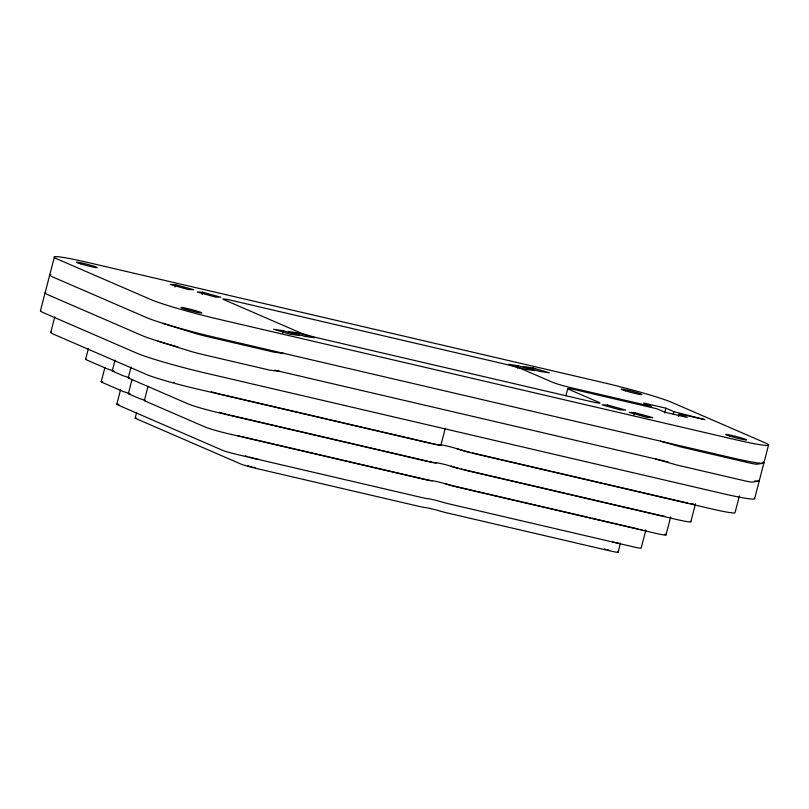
<?xml version="1.0" encoding="UTF-8"?>
<svg xmlns="http://www.w3.org/2000/svg" width="809" height="809" viewBox="0 0 809 809"><rect width="100%" height="100%" fill="white"/><g stroke="black" fill="none" stroke-linecap="round" stroke-linejoin="round"><path stroke-width="1.21" d="M40.45 310.727L54.375 257.08M50.745 332.489L54.759 316.986M85.643 359.196L88.434 348.467M101.206 381.757L104.917 367.448M112.269 370.927L115.06 360.197M116.769 404.318L120.48 390.019M128.257 377.854L131.048 367.124M128.368 393.649L132.079 379.34M135.184 418.101L136.63 412.509M144.356 400.576L148.067 386.267M174.997 287.023L175.614 284.637L193.776 289.703L188.285 289.491L170.133 284.434L175.614 284.637M202.108 294.577L202.725 292.201L220.887 297.257L215.396 297.055L197.244 291.988L202.725 292.201M282.826 333.116L283.443 330.729L299.643 335.573L289.764 334.097L273.573 329.253L283.443 330.729M440.885 445.213L445.274 428.295M517.8 368.156L518.417 365.769L534.607 370.613L524.738 369.147L508.537 364.293L518.417 365.769M532.544 370.35L533.171 367.974L549.362 372.818L539.482 371.341L523.292 366.497L533.171 367.974M565.895 395.823L567.756 388.664M634.023 414.956L634.64 412.58L652.802 417.636L647.311 417.434L629.159 412.368L634.64 412.58M618.096 552.234L620.422 543.284A12.337 0.769 14.6 0 1 612.737 542.04M664.644 412.964L665.888 408.191L643.559 402.993L651.558 406.452L572.034 387.926A15.432 0.961 14.6 0 1 552.749 382.364L522.594 369.298A15.432 0.961 14.6 0 0 503.309 363.737L232.658 300.655A15.432 0.961 14.6 0 0 224.032 299.714L300.341 332.772A15.432 0.961 14.6 0 0 319.616 338.334L590.277 401.416A15.432 0.961 14.6 0 0 598.893 402.356L568.737 389.291A15.432 0.961 14.6 0 1 577.363 390.231L656.888 408.767L664.877 412.226L687.195 417.434L679.206 413.965L678.589 416.352M673.26 414.046L673.877 411.66L665.888 408.191M645.804 530.239L641.153 548.118A12.337 0.769 14.6 0 1 633.477 546.874L449.035 503.886A9.253 0.576 14.6 0 1 441.279 501.833A9.799 0.617 14.6 0 0 427.415 498.607A9.253 0.576 14.6 0 1 422.065 497.596L237.634 454.618A12.337 0.769 14.6 0 1 222.202 450.168L117.548 404.824A12.337 0.769 14.6 0 1 119.034 404.449M666.009 534.921L670.651 517.032M690.856 521.714L695.497 503.835M739.375 495.968L735.047 512.653A39.186 2.447 14.6 0 1 710.646 508.679L474.873 453.738A15.432 0.961 14.6 0 1 457.823 449.015A9.799 0.617 14.6 0 0 446.993 446.012A9.799 0.617 14.6 0 0 440.915 445.071A15.432 0.961 14.6 0 1 431.339 443.585L195.566 388.633A39.186 2.447 14.6 0 1 146.591 374.516L53.232 334.066A39.186 2.447 14.6 0 1 51.604 332.196M754.625 498.647L768.55 444.99M763.241 463.223L757.052 464.204A15.432 0.961 14.6 0 1 747.637 462.536L681.006 447.003L660.468 441.158M758.599 481.102L752.41 482.083A15.432 0.961 14.6 0 1 742.996 480.425L676.364 464.892L655.826 459.047M255.118 467.602L253.379 467.238M608.843 550.069L607.367 549.736M284.252 353.482L274.332 352.228L207.741 336.716A15.432 0.961 14.6 0 1 192.997 332.742L162.619 323.246M279.611 371.361L269.69 370.118L203.099 354.595A15.432 0.961 14.6 0 1 188.355 350.631L157.977 341.125M673.877 411.66L704.932 419.628L679.206 413.965M274.564 370.188L668.032 461.888M300.382 412.823L223.668 394.944A24.685 1.547 14.6 0 1 214.85 392.769M301.565 413.096L327.524 419.153M328.707 419.426L352.309 424.927M353.493 425.2L431.389 443.362M472.405 452.919L498.374 458.966M499.558 459.249L550.302 471.071M551.485 471.344L602.23 483.175M603.413 483.448L680.126 501.327A24.685 1.547 14.6 0 0 687.751 502.986M427.405 461.15L232.972 415.836A18.516 1.163 14.6 0 1 230.878 415.341M464.69 469.847L659.123 515.161A18.516 1.163 14.6 0 0 661.115 515.616M242.275 436.729L426.707 479.717A9.253 0.576 14.6 0 0 432.057 480.718M475.52 491.093L453.677 485.997A9.253 0.576 14.6 0 1 445.921 483.954M476.734 491.376L521.633 501.833M522.847 502.116L545.903 507.496M547.106 507.779L590.792 517.952M592.006 518.235L615.062 523.615M616.276 523.898L638.119 528.985M174.481 382.465L173.692 382.283M252.165 466.945L249.951 466.338M605.648 549.301L604.323 548.927M248.798 465.994L247.594 465.569M763.039 461.969A54.618 3.418 14.6 0 1 729.91 457.338L214.82 337.292A54.618 3.418 14.6 0 1 146.571 317.613L53.212 277.163A54.618 3.418 14.6 0 1 50.937 274.564M45.759 292.504A54.618 3.418 14.6 0 0 48.57 295.042L141.929 335.492A54.618 3.418 14.6 0 0 177.96 346.97M758.984 480.283A54.618 3.418 14.6 0 1 754.666 480.971M754.433 498.253A54.618 3.418 14.6 0 1 720.617 493.106L205.537 373.06A54.618 3.418 14.6 0 1 137.277 353.381L43.929 312.931A54.618 3.418 14.6 0 1 40.784 310.464M440.935 444.98A15.432 0.961 14.6 0 1 437.972 444.728M436.567 444.475A15.432 0.961 14.6 0 1 433.209 443.777M213.647 392.456A24.685 1.547 14.6 0 1 211.24 391.819M693.414 503.926A24.685 1.547 14.6 0 1 690.957 503.572M470.484 452.464A15.432 0.961 14.6 0 1 456.863 448.692M129.035 377.823A9.253 0.576 14.6 0 0 128.853 378.228L188.173 403.934A24.685 1.547 14.6 0 0 219.017 412.833L426.737 461.241A15.432 0.961 14.6 0 0 436.294 462.869A9.799 0.617 14.6 0 1 442.351 463.901A9.799 0.617 14.6 0 1 452.221 466.581A15.432 0.961 14.6 0 0 467.764 470.798L675.485 519.216A24.685 1.547 14.6 0 0 690.461 521.309M128.924 377.5A9.253 0.576 14.6 0 1 122.452 375.457L112.866 371.301A9.253 0.576 14.6 0 1 113.978 371.028M112.936 370.573A9.253 0.576 14.6 0 1 106.464 368.53L87.21 360.187A24.685 1.547 14.6 0 1 86.189 359.014M229.817 415.078A18.516 1.163 14.6 0 1 227.511 414.501M226.358 414.208A18.516 1.163 14.6 0 1 219.259 412.266M664.836 516.395A18.516 1.163 14.6 0 1 662.065 515.818M463.031 469.453A15.432 0.961 14.6 0 1 461.282 469.018M459.482 468.563A15.432 0.961 14.6 0 1 451.028 466.206M436.547 462.829A15.432 0.961 14.6 0 1 433.23 462.394M431.935 462.141A15.432 0.961 14.6 0 1 428.992 461.514M145.135 400.536A9.253 0.576 14.6 0 0 144.942 400.94L205.193 427.051A18.516 1.163 14.6 0 0 228.33 433.725L422.763 479.039A15.432 0.961 14.6 0 0 431.905 480.718A9.799 0.617 14.6 0 1 446.386 484.095A15.432 0.961 14.6 0 0 460.048 487.726L654.481 533.04A18.516 1.163 14.6 0 0 664.826 534.173M145.013 400.212A9.253 0.576 14.6 0 1 138.551 398.17L128.955 394.013A9.253 0.576 14.6 0 1 130.067 393.74M129.025 393.285A9.253 0.576 14.6 0 1 122.564 391.243L102.379 382.505A18.516 1.163 14.6 0 1 102.763 381.686M645.531 530.33A12.337 0.769 14.6 0 1 644.763 530.279M641.921 529.814A12.337 0.769 14.6 0 1 640.081 529.43M240.172 436.223A12.337 0.769 14.6 0 1 237.866 435.647M258.364 459.451A12.337 0.769 14.6 0 1 249.223 457.065M247.089 456.438A12.337 0.769 14.6 0 1 245.289 455.861M617.904 552.021A12.337 0.769 14.6 0 1 610.421 550.98L446.72 512.825A9.253 0.576 14.6 0 1 438.953 510.772A9.799 0.617 14.6 0 0 425.089 507.546A9.253 0.576 14.6 0 1 419.75 506.545L256.038 468.391A12.337 0.769 14.6 0 1 240.617 463.941L135.963 418.597A12.337 0.769 14.6 0 1 136.225 418.051M607.529 405.016L602.048 404.813L620.2 409.87L625.691 410.082L607.529 405.016M298.197 332.924L288.317 331.457L304.508 336.301L314.388 337.778L298.197 332.924M603.463 382.657L88.383 262.612A54.618 3.418 14.6 0 0 57.854 259.274L151.212 299.724A54.618 3.418 14.6 0 0 219.461 319.413L734.552 439.459A54.618 3.418 14.6 0 0 765.071 442.796L671.723 402.346A54.618 3.418 14.6 0 0 603.463 382.657M80.597 263.845A10.8 0.678 14.6 0 0 97.191 267.658A10.8 0.678 14.6 0 0 82.629 263.178A10.8 0.678 14.6 0 0 80.597 263.845M185.251 309.2A10.8 0.678 14.6 0 0 201.845 313.002A10.8 0.678 14.6 0 0 187.283 308.522A10.8 0.678 14.6 0 0 185.251 309.2M625.266 390.787A10.8 0.678 14.6 0 0 641.861 394.6A10.8 0.678 14.6 0 0 627.288 390.11A10.8 0.678 14.6 0 0 625.266 390.787M729.91 436.132A10.8 0.678 14.6 0 0 746.515 439.944A10.8 0.678 14.6 0 0 731.943 435.454A10.8 0.678 14.6 0 0 729.91 436.132"/></g></svg>
